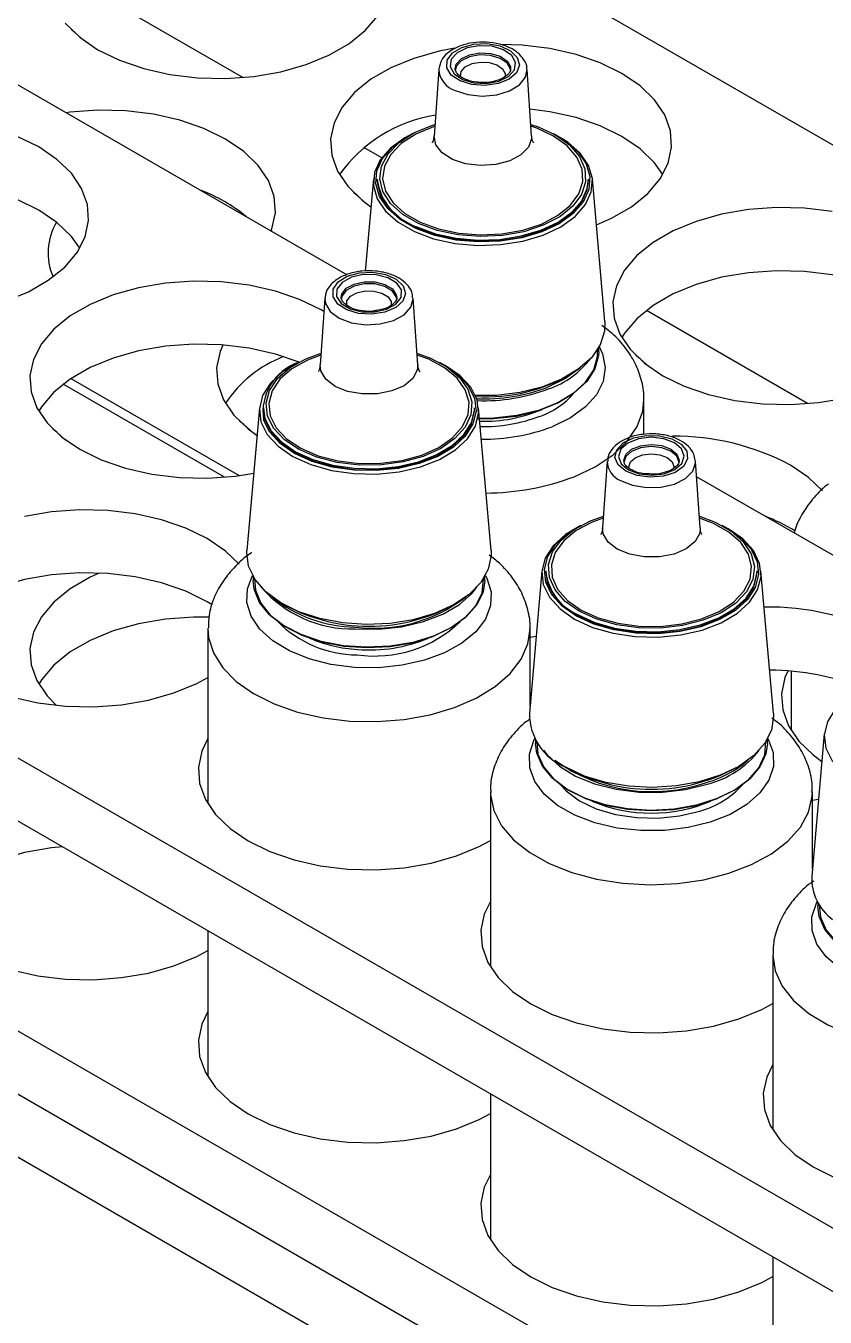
# Model space of a CAD drawing. Header units: millimetres. Extents: x 15 to 589, y 5 to 415.
# Drawn here: x 480.5 to 511.5, y 110.4 to 160.5 of the extents above; entities that cross this region are included whole.
import ezdxf

# ---------------------------------------------------------------- set-up
doc = ezdxf.new("R2010")
doc.units = ezdxf.units.MM

msp = doc.modelspace()

# ---------------------------------------------------------------- linework, layer by layer
at = {"color": 7, "linetype": 'Continuous', "lineweight": 25}
for p, q in [((515.591, 153.687), (454.224, 189.113)), ((492.963, 150.832), (431.597, 186.258)), ((408.97, 173.195), (520.818, 108.626)), ((408.97, 170.745), (520.692, 106.249)), ((408.97, 162.6), (520.692, 98.104)), ((488.923, 158.488), (482.665, 162.101)), ((408.97, 160.151), (520.692, 95.655)), ((496.527, 158.801), (496.349, 156.209)), ((496.532, 158.846), (496.527, 158.801)), ((497.168, 158.806), (497.167, 158.829)), ((500.134, 156.209), (499.956, 158.801)), ((408.97, 157.701), (520.692, 93.205)), ((494.315, 155.375), (493.625, 155.773)), ((493.991, 154.55), (493.677, 150.974)), ((494.142, 154.542), (494.142, 154.502)), ((502.342, 154.502), (502.342, 154.542)), ((502.978, 149.012), (502.493, 154.55)), ((492.108, 149.922), (491.93, 147.331)), ((492.757, 149.866), (492.747, 149.951)), ((494.897, 149.969), (494.897, 149.951)), ((495.715, 147.331), (495.537, 149.922)), ((510.843, 145.833), (504.585, 149.446)), ((502.742, 147.847), (502.742, 148.009)), ((488.216, 142.978), (481.958, 146.59)), ((482.256, 146.806), (488.782, 143.039)), ((504.492, 144.64), (504.492, 145.969)), ((489.571, 145.671), (489.086, 140.133)), ((489.722, 145.664), (489.722, 145.623)), ((497.922, 145.623), (497.922, 145.664)), ((498.559, 140.133), (498.074, 145.671)), ((503.068, 143.595), (502.89, 141.004)), ((506.497, 143.595), (506.495, 143.615)), ((506.675, 141.004), (506.497, 143.595)), ((514.886, 138.176), (506.538, 142.995)), ((489.322, 139.131), (489.322, 138.968)), ((498.322, 138.968), (498.322, 139.131)), ((500.531, 139.344), (500.046, 133.806)), ((500.682, 139.337), (500.682, 139.296)), ((508.882, 139.296), (508.882, 139.337)), ((509.519, 133.806), (509.034, 139.344)), ((487.572, 137.09), (487.572, 130.29)), ((500.072, 134.104), (500.072, 137.09)), ((500.072, 136.761), (500.309, 136.803)), ((510.2, 135.441), (510.2, 133.146)), ((511.491, 133.017), (511.006, 127.479)), ((500.282, 132.804), (500.282, 132.641)), ((509.282, 132.641), (509.282, 132.804)), ((498.532, 130.763), (498.532, 123.963)), ((511.032, 127.777), (511.032, 130.763)), ((511.032, 130.434), (511.269, 130.476)), ((511.243, 126.477), (511.243, 126.314)), ((487.572, 125.369), (487.572, 119.695)), ((509.493, 124.436), (509.493, 117.635)), ((498.532, 119.042), (498.532, 113.368)), ((509.493, 112.715), (509.493, 107.041))]:
    msp.add_line(p, q, dxfattribs=at)
at = {"color": 7, "linetype": 'Continuous', "lineweight": 25, "flags": 128}
for points in [[(482.037, 160.594), (482.597, 160.052), (483.304, 159.57)], [(483.304, 159.57), (484.139, 159.161), (485.079, 158.838), (486.098, 158.608), (487.169, 158.479), (488.262, 158.453), (489.348, 158.531), (490.397, 158.711), (491.38, 158.989), (492.27, 159.356), (493.044, 159.802), (493.68, 160.316), (494.16, 160.884)], [(482.757, 159.927), (482.42, 160.229), (482.26, 160.353)], [(497.159, 159.629), (496.541, 159.51), (495.558, 159.232), (494.667, 158.865), (493.893, 158.419), (493.258, 157.905), (492.777, 157.337), (492.465, 156.732), (492.33, 156.105), (492.375, 155.474), (492.599, 154.856), (492.997, 154.267), (493.557, 153.724), (493.896, 153.473)], [(497.357, 158.354), (497.017, 158.582), (496.843, 158.865), (496.857, 159.165), (497.059, 159.442), (497.42, 159.659), (497.893, 159.785), (498.412, 159.804), (498.908, 159.714), (499.315, 159.526), (499.576, 159.266), (499.658, 158.97), (499.548, 158.676), (499.261, 158.425), (498.837, 158.251), (498.333, 158.177), (497.816, 158.213), (497.357, 158.354)], [(497.445, 158.418), (497.887, 158.286), (498.382, 158.261), (498.857, 158.348), (499.237, 158.533), (499.466, 158.788), (499.509, 159.074), (499.359, 159.348), (499.038, 159.567), (498.597, 159.7), (498.101, 159.724), (497.627, 159.637), (497.246, 159.453), (497.017, 159.198), (496.975, 158.911), (497.125, 158.638), (497.445, 158.418)], [(502.648, 152.774), (503.231, 153.028), (504.004, 153.475), (504.64, 153.989), (505.121, 154.557), (505.433, 155.162), (505.568, 155.789), (505.523, 156.42), (505.298, 157.038), (504.901, 157.627), (504.341, 158.169), (503.633, 158.651), (502.798, 159.059), (501.859, 159.383), (500.839, 159.612), (499.768, 159.742), (498.942, 159.771)], [(490.022, 152.529), (490.053, 152.611), (490.189, 153.237), (490.143, 153.869), (489.919, 154.487), (489.521, 155.075), (488.961, 155.618), (488.254, 156.1), (487.419, 156.508), (486.479, 156.831), (485.46, 157.061), (484.389, 157.191), (483.295, 157.217), (482.21, 157.139), (482.069, 157.121)], [(505.225, 154.722), (504.901, 155.177), (504.341, 155.72), (503.633, 156.202), (502.798, 156.61), (501.859, 156.933), (500.839, 157.163), (500.062, 157.267)], [(495.742, 152.821), (495.129, 153.174), (494.662, 153.594), (494.362, 154.062), (494.243, 154.557), (494.312, 155.054), (494.564, 155.532), (494.988, 155.967), (495.564, 156.34), (496.266, 156.632), (496.381, 156.668)], [(500.103, 156.668), (500.389, 156.572), (501.064, 156.26), (501.607, 155.872), (501.993, 155.425), (502.204, 154.941), (502.229, 154.442), (502.068, 153.951), (501.728, 153.492), (501.225, 153.086), (500.582, 152.752), (499.83, 152.505), (499.004, 152.357), (498.142, 152.316), (497.285, 152.382), (496.472, 152.553), (495.742, 152.821), (495.742, 152.821)], [(479.713, 149.806), (480.603, 150.173), (481.377, 150.619), (482.013, 151.133), (482.493, 151.701), (482.805, 152.306), (482.941, 152.933), (482.896, 153.564), (482.671, 154.182), (482.273, 154.771), (481.713, 155.313), (481.006, 155.795), (480.171, 156.204)], [(495.5, 156.305), (495.215, 156.153), (494.659, 155.752), (494.259, 155.293), (494.034, 154.796), (493.992, 154.283), (494.137, 153.776), (494.46, 153.298), (494.949, 152.868), (495.582, 152.507)], [(495.644, 152.628), (495.026, 152.981), (494.549, 153.4), (494.233, 153.867), (494.092, 154.362), (494.132, 154.863), (494.352, 155.349), (494.743, 155.797), (495.286, 156.189), (495.497, 156.304)], [(495.582, 152.507), (496.331, 152.23), (497.164, 152.049), (498.043, 151.971), (498.932, 152.001), (499.79, 152.137), (500.58, 152.373), (501.269, 152.698), (501.825, 153.099), (502.224, 153.558), (502.45, 154.055), (502.491, 154.568), (502.347, 155.075), (502.023, 155.554), (501.534, 155.983), (500.984, 156.305)], [(500.986, 156.304), (501.457, 156.022), (501.935, 155.603), (502.251, 155.136), (502.392, 154.641), (502.351, 154.14), (502.131, 153.655), (501.741, 153.206), (501.198, 152.815), (500.526, 152.497), (499.754, 152.266), (498.916, 152.134), (498.048, 152.105), (497.189, 152.18), (496.376, 152.357), (495.644, 152.628)], [(482.598, 151.866), (482.273, 152.321), (481.713, 152.864), (481.006, 153.346), (480.171, 153.754), (479.231, 154.077), (478.212, 154.307), (477.141, 154.437), (476.048, 154.463), (474.962, 154.385), (473.913, 154.204), (472.93, 153.927), (472.04, 153.56), (471.266, 153.113), (470.63, 152.599), (470.15, 152.032), (470.045, 151.866)], [(494.142, 154.502), (494.149, 154.364), (494.288, 153.876), (494.599, 153.415), (495.07, 153.002), (495.68, 152.654), (496.401, 152.387), (497.203, 152.212), (498.051, 152.137), (498.906, 152.166), (499.733, 152.297), (500.494, 152.524), (501.157, 152.838), (501.693, 153.224), (502.078, 153.666), (502.295, 154.145), (502.342, 154.502)], [(495.68, 152.695), (496.401, 152.427), (497.203, 152.253), (498.051, 152.178), (498.906, 152.207), (499.733, 152.338), (500.494, 152.565), (501.157, 152.878), (501.693, 153.265), (502.078, 153.707), (502.295, 154.186), (502.342, 154.542)], [(493.718, 153.6), (493.38, 153.902), (493.22, 154.026)], [(511.799, 153.285), (510.728, 153.415), (509.635, 153.441), (508.549, 153.363), (507.501, 153.183), (506.518, 152.905), (505.627, 152.538), (504.854, 152.091), (504.218, 151.577), (503.737, 151.01), (503.425, 150.405), (503.29, 149.778), (503.335, 149.147), (503.559, 148.528), (503.957, 147.94), (504.517, 147.397), (505.224, 146.915), (506.059, 146.507), (506.999, 146.184), (508.019, 145.954), (509.09, 145.824), (510.183, 145.798), (511.269, 145.877), (511.976, 145.986)], [(492.427, 149.973), (492.433, 150.273), (492.626, 150.552), (492.981, 150.772), (493.449, 150.903), (493.968, 150.927), (494.467, 150.842), (494.879, 150.659), (495.148, 150.401), (495.239, 150.105), (495.138, 149.811), (494.859, 149.557), (494.44, 149.378), (493.938, 149.299), (493.42, 149.33), (492.957, 149.467), (492.61, 149.691), (492.427, 149.973)], [(513.734, 150.293), (512.819, 150.606), (511.799, 150.836), (510.728, 150.965), (509.635, 150.991), (508.549, 150.913), (507.501, 150.733), (506.518, 150.456), (505.627, 150.088), (504.854, 149.642), (504.218, 149.128), (503.737, 148.56), (503.633, 148.395)], [(492.072, 149.406), (491.966, 149.468), (491.131, 149.876), (490.191, 150.2), (489.172, 150.429), (488.101, 150.559), (487.008, 150.585), (485.922, 150.507), (484.873, 150.327), (483.89, 150.049), (483, 149.682), (482.226, 149.236), (481.59, 148.722), (481.11, 148.154), (480.798, 147.549), (480.662, 146.922), (480.707, 146.291), (480.932, 145.673), (481.33, 145.084), (481.89, 144.542), (482.597, 144.06), (483.432, 143.651), (484.372, 143.328), (485.391, 143.098), (486.462, 142.969), (487.555, 142.943), (488.641, 143.021), (489.349, 143.13)], [(492.567, 149.987), (492.747, 149.719), (493.091, 149.511), (493.546, 149.396), (494.043, 149.389), (494.507, 149.493), (494.866, 149.692), (495.067, 149.955), (495.078, 150.242), (494.898, 150.509), (494.554, 150.717), (494.099, 150.833), (493.601, 150.839), (493.138, 150.735), (492.778, 150.537), (492.578, 150.274), (492.567, 149.987)], [(502.978, 149.012), (502.967, 148.638), (502.796, 148.111), (502.451, 147.613), (501.944, 147.163), (501.295, 146.779), (500.528, 146.475), (499.674, 146.263), (498.764, 146.152), (497.953, 146.141)], [(491.106, 147.437), (490.191, 147.75), (489.172, 147.98), (488.101, 148.109), (487.008, 148.136), (485.922, 148.057), (484.873, 147.877), (483.89, 147.6), (483, 147.233), (482.226, 146.786), (481.59, 146.272), (481.11, 145.705), (481.006, 145.539)], [(488.153, 148.106), (488.045, 147.853), (487.91, 147.226), (487.955, 146.595), (488.18, 145.977), (488.578, 145.389), (489.138, 144.846), (489.477, 144.595)], [(498.045, 145.24), (498.665, 145.249), (499.548, 145.35), (500.378, 145.552), (501.12, 145.847), (501.744, 146.221), (502.225, 146.661), (502.543, 147.147), (502.685, 147.66), (502.687, 147.92)], [(491.08, 147.427), (490.469, 147.061), (489.997, 146.625), (489.693, 146.143), (489.568, 145.634), (489.63, 145.122)], [(489.63, 145.122), (489.875, 144.628), (490.292, 144.174), (490.864, 143.78), (491.565, 143.464), (492.365, 143.239), (493.228, 143.114), (494.118, 143.096), (494.994, 143.185), (495.819, 143.377), (496.557, 143.664), (497.176, 144.034), (497.647, 144.469), (497.952, 144.952), (498.076, 145.461), (498.015, 145.973), (497.77, 146.467), (497.352, 146.921), (496.78, 147.314), (496.564, 147.427)], [(496.567, 147.425), (496.711, 147.349), (497.269, 146.964), (497.677, 146.521), (497.916, 146.039), (497.977, 145.539), (497.855, 145.042), (497.558, 144.57), (497.097, 144.145), (496.493, 143.784), (495.772, 143.504), (494.967, 143.316), (494.111, 143.229), (493.242, 143.247), (492.399, 143.369), (491.618, 143.589), (490.934, 143.898), (490.375, 144.282), (489.968, 144.725), (489.728, 145.207), (489.728, 145.207)], [(489.883, 145.346), (489.826, 145.844), (489.956, 146.337), (490.267, 146.803), (490.744, 147.22), (491.365, 147.568), (491.961, 147.79)], [(495.683, 147.79), (496.206, 147.6), (496.841, 147.261), (497.334, 146.851), (497.664, 146.389), (497.814, 145.898), (497.777, 145.399), (497.555, 144.916), (497.159, 144.472), (496.607, 144.088), (495.924, 143.781), (495.144, 143.566), (494.301, 143.453), (493.436, 143.447), (492.589, 143.549), (491.8, 143.753), (491.106, 144.051), (490.538, 144.428), (490.124, 144.866), (489.883, 145.346), (489.883, 145.346)], [(502.742, 147.847), (502.735, 147.7), (502.591, 147.181), (502.27, 146.689), (501.784, 146.244), (501.152, 145.866), (500.402, 145.568), (499.563, 145.364), (498.67, 145.261), (498.048, 145.251)], [(504.678, 147.273), (504.341, 147.575), (504.18, 147.699)], [(501.986, 147.193), (501.449, 146.801), (500.762, 146.464)], [(489.722, 145.664), (489.784, 145.254), (490.02, 144.778), (490.422, 144.341), (490.973, 143.962), (491.648, 143.657), (492.419, 143.44), (493.25, 143.32), (494.107, 143.303), (494.951, 143.389), (495.746, 143.574), (496.457, 143.85), (497.052, 144.206), (497.507, 144.626), (497.8, 145.091), (497.92, 145.581), (497.922, 145.664)], [(489.722, 145.623), (489.784, 145.213), (490.02, 144.737), (490.422, 144.3), (490.973, 143.921), (491.648, 143.616), (492.419, 143.399), (493.25, 143.279), (494.107, 143.262), (494.951, 143.348), (495.746, 143.533), (496.457, 143.809), (497.052, 144.165), (497.507, 144.585), (497.8, 145.05), (497.92, 145.54), (497.922, 145.623)], [(489.298, 144.722), (488.961, 145.023), (488.801, 145.148)], [(482.05, 144.417), (481.713, 144.719), (481.553, 144.843)], [(503.791, 143.203), (503.493, 143.449), (503.368, 143.741), (503.435, 144.039), (503.684, 144.303), (504.081, 144.497), (504.573, 144.596), (505.093, 144.585), (505.571, 144.466), (505.943, 144.256), (506.158, 143.982), (506.187, 143.682), (506.027, 143.396), (505.698, 143.163), (505.246, 143.014), (504.731, 142.97), (504.223, 143.036), (503.791, 143.203)], [(503.89, 143.261), (504.306, 143.104), (504.795, 143.051), (505.282, 143.11), (505.693, 143.272), (505.965, 143.512), (506.057, 143.794), (505.956, 144.075), (505.675, 144.313), (505.259, 144.47), (504.77, 144.523), (504.283, 144.464), (503.872, 144.302), (503.6, 144.062), (503.508, 143.78), (503.609, 143.499), (503.89, 143.261)], [(511.417, 142.45), (510.881, 142.964), (510.174, 143.446)], [(487.547, 140.59), (486.712, 140.998), (485.772, 141.321), (484.753, 141.551), (483.682, 141.681), (482.588, 141.707), (481.503, 141.629), (480.454, 141.448)], [(501.982, 137.77), (501.434, 138.156), (501.042, 138.601), (500.825, 139.084), (500.793, 139.583), (500.947, 140.074), (501.281, 140.535), (501.779, 140.943), (502.417, 141.281), (502.921, 141.463)], [(506.644, 141.463), (507.257, 141.233), (507.875, 140.883), (508.348, 140.465), (508.654, 139.998), (508.78, 139.504), (508.718, 139.006), (508.472, 138.527), (508.054, 138.09), (507.483, 137.715), (506.786, 137.42), (505.994, 137.218), (505.147, 137.119), (504.282, 137.128), (503.44, 137.243), (502.662, 137.461), (501.982, 137.77), (501.982, 137.77)], [(502.04, 141.1), (501.448, 140.748), (500.971, 140.314), (500.66, 139.833), (500.53, 139.324), (500.585, 138.812), (500.824, 138.317), (501.236, 137.861), (501.803, 137.465)], [(501.872, 137.582), (501.319, 137.969), (500.917, 138.414), (500.683, 138.897), (500.629, 139.398), (500.757, 139.894), (501.06, 140.364), (501.526, 140.788), (502.038, 141.098)], [(501.803, 137.465), (502.5, 137.146), (503.297, 136.917), (504.158, 136.789), (505.047, 136.768), (505.925, 136.853), (506.752, 137.042), (507.494, 137.326), (508.117, 137.693), (508.594, 138.126), (508.905, 138.608), (509.035, 139.116), (508.98, 139.629), (508.741, 140.124), (508.329, 140.579), (507.762, 140.975), (507.525, 141.1)], [(507.527, 141.098), (507.693, 141.01), (508.246, 140.623), (508.648, 140.178), (508.882, 139.695), (508.936, 139.194), (508.808, 138.698), (508.505, 138.228), (508.039, 137.804), (507.43, 137.446), (506.706, 137.169), (505.898, 136.984), (505.041, 136.901), (504.173, 136.922), (503.331, 137.047), (502.553, 137.271), (501.872, 137.582), (501.872, 137.582)], [(488.788, 139.595), (488.254, 140.108), (487.547, 140.59)], [(489.152, 139.521), (489.081, 140.056), (489.086, 140.133)], [(498.559, 140.133), (498.564, 139.934), (498.452, 139.401), (498.162, 138.891), (497.706, 138.424), (497.1, 138.017), (496.369, 137.685), (495.539, 137.443), (494.644, 137.299), (493.717, 137.258), (492.794, 137.322), (491.911, 137.489), (491.101, 137.753), (490.395, 138.103), (489.822, 138.525), (489.402, 139.004), (489.152, 139.521)], [(487.738, 138.025), (487.547, 138.14), (486.712, 138.548), (485.772, 138.872), (484.753, 139.101), (483.682, 139.231), (482.588, 139.257), (481.503, 139.179), (480.454, 138.999), (479.471, 138.721), (478.58, 138.354), (477.807, 137.908), (477.171, 137.394), (476.69, 136.826), (476.586, 136.661)], [(483.355, 139.25), (483, 139.088), (482.226, 138.641), (481.59, 138.127), (481.11, 137.56), (480.798, 136.954), (480.662, 136.327), (480.707, 135.696), (480.932, 135.078), (481.33, 134.49), (481.686, 134.122)], [(498.322, 138.968), (498.257, 138.528), (498.013, 138.022), (497.597, 137.554), (497.026, 137.144), (496.325, 136.809), (495.521, 136.563), (494.647, 136.415), (493.74, 136.371), (492.836, 136.434), (491.972, 136.6), (491.184, 136.864), (490.504, 137.213), (489.96, 137.635), (489.574, 138.111), (489.362, 138.622), (489.322, 138.968)], [(489.377, 139.042), (489.412, 138.585), (489.622, 138.08), (490.003, 137.609), (490.541, 137.192), (491.214, 136.846), (491.993, 136.586), (492.847, 136.421), (493.741, 136.359), (494.638, 136.402), (495.502, 136.549), (496.297, 136.793), (496.991, 137.124), (497.555, 137.529), (497.966, 137.991), (498.208, 138.492), (498.27, 139.011), (498.268, 139.042)], [(500.682, 139.296), (500.74, 138.903), (500.97, 138.426), (501.366, 137.987), (501.912, 137.606), (502.584, 137.298), (503.351, 137.078), (504.181, 136.955), (505.038, 136.934), (505.883, 137.016), (506.68, 137.198), (507.394, 137.471), (507.994, 137.825), (508.454, 138.242), (508.753, 138.706), (508.879, 139.196), (508.882, 139.296)], [(501.912, 137.647), (502.584, 137.339), (503.351, 137.119), (504.181, 136.996), (505.038, 136.975), (505.883, 137.057), (506.68, 137.239), (507.394, 137.512), (507.994, 137.866), (508.454, 138.283), (508.753, 138.747), (508.879, 139.236), (508.882, 139.337)], [(493.285, 137.083), (494.195, 137.074), (495.09, 137.17), (495.934, 137.368), (496.69, 137.661), (497.33, 138.035), (497.825, 138.476), (498.006, 138.706)], [(487.611, 137.539), (487.008, 137.541), (485.922, 137.463), (484.873, 137.283), (483.89, 137.005), (483, 136.638), (482.226, 136.191), (481.59, 135.677), (481.11, 135.11), (481.006, 134.944)], [(510.073, 135.451), (509.966, 135.199), (509.83, 134.572), (509.876, 133.941), (510.1, 133.323), (510.498, 132.734), (511.058, 132.192), (511.397, 131.94)], [(479.952, 134.45), (480.972, 134.22), (482.043, 134.09), (483.136, 134.064), (484.222, 134.142), (485.27, 134.323), (486.253, 134.6), (487.144, 134.967), (487.572, 135.196)], [(513.001, 134.773), (512.384, 134.403), (511.914, 133.967), (511.611, 133.484), (511.488, 132.975), (511.552, 132.462), (511.799, 131.969), (512.218, 131.516)], [(509.519, 133.806), (509.525, 133.695), (509.443, 133.16), (509.182, 132.645), (508.752, 132.169), (508.169, 131.751), (507.456, 131.407), (506.641, 131.149), (505.754, 130.988), (504.83, 130.93), (503.903, 130.977), (503.011, 131.128), (502.187, 131.376), (501.463, 131.713)], [(487.572, 132.827), (487.338, 132.343), (487.203, 131.716), (487.248, 131.085), (487.473, 130.467), (487.87, 129.879), (488.431, 129.336), (489.138, 128.854), (489.973, 128.446), (490.913, 128.122), (491.932, 127.893), (493.003, 127.763), (494.096, 127.737), (495.182, 127.815), (496.231, 127.995), (497.214, 128.273), (498.104, 128.64), (498.532, 128.869)], [(509.282, 132.641), (509.227, 132.234), (508.994, 131.726), (508.589, 131.256), (508.028, 130.842), (507.334, 130.501), (506.535, 130.249), (505.665, 130.094), (504.759, 130.043), (503.854, 130.099), (502.986, 130.259), (502.193, 130.517), (501.505, 130.861), (500.951, 131.279), (500.554, 131.752), (500.331, 132.261), (500.282, 132.641)], [(500.337, 132.715), (500.38, 132.225), (500.601, 131.721), (500.994, 131.253), (501.541, 130.84), (502.221, 130.5), (503.006, 130.245), (503.864, 130.087), (504.759, 130.032), (505.656, 130.081), (506.516, 130.234), (507.306, 130.484), (507.992, 130.821), (508.547, 131.23), (508.947, 131.696), (509.178, 132.198), (509.228, 132.715)], [(500.599, 132.379), (500.732, 132.203), (501.21, 131.756), (501.834, 131.373), (502.578, 131.071), (503.413, 130.861), (504.304, 130.752), (505.214, 130.749), (506.107, 130.853), (506.946, 131.057)], [(478.919, 130.364), (478.58, 130.209), (477.807, 129.763), (477.171, 129.249), (476.69, 128.681), (476.378, 128.076), (476.243, 127.449), (476.288, 126.818), (476.513, 126.2), (476.91, 125.611), (477.47, 125.068), (478.178, 124.586), (479.013, 124.178), (479.952, 123.855), (480.972, 123.625), (482.043, 123.496), (483.136, 123.47), (484.222, 123.548), (485.27, 123.728), (486.253, 124.005), (487.144, 124.372), (487.572, 124.601)], [(481.928, 128.628), (481.503, 128.584), (480.454, 128.404), (479.471, 128.127), (478.58, 127.76), (477.807, 127.313), (477.171, 126.799), (476.69, 126.231), (476.586, 126.066)], [(498.532, 126.5), (498.298, 126.016), (498.163, 125.389), (498.208, 124.758), (498.433, 124.14), (498.831, 123.551), (499.391, 123.009), (500.098, 122.527), (500.933, 122.119), (501.873, 121.795), (502.892, 121.566), (503.963, 121.436), (505.056, 121.41), (506.142, 121.488), (507.191, 121.668), (508.174, 121.946), (509.064, 122.313), (509.493, 122.542)], [(511.297, 126.387), (511.342, 125.891), (511.565, 125.388), (511.96, 124.921), (512.509, 124.509), (513.19, 124.169), (513.976, 123.915), (514.835, 123.758), (515.73, 123.704), (516.626, 123.755), (517.486, 123.91), (518.274, 124.161), (518.959, 124.498), (519.512, 124.908), (519.911, 125.374), (520.139, 125.877), (520.188, 126.387)], [(520.243, 126.314), (520.189, 125.913), (519.958, 125.405), (519.555, 124.934), (518.995, 124.519), (518.303, 124.178), (517.506, 123.924), (516.636, 123.768), (515.73, 123.716), (514.824, 123.771), (513.956, 123.93), (513.162, 124.186), (512.472, 124.53), (511.917, 124.946), (511.518, 125.419), (511.293, 125.928), (511.243, 126.314)], [(487.572, 122.232), (487.338, 121.749), (487.203, 121.122), (487.248, 120.491), (487.473, 119.872), (487.87, 119.284), (488.431, 118.741), (489.138, 118.259), (489.973, 117.851), (490.913, 117.528), (491.932, 117.298), (493.003, 117.169), (494.096, 117.142), (495.182, 117.221), (496.231, 117.401), (497.214, 117.678), (498.104, 118.045), (498.532, 118.274)], [(509.493, 120.172), (509.259, 119.689), (509.123, 119.062), (509.169, 118.431), (509.393, 117.813), (509.791, 117.224), (510.351, 116.682), (511.058, 116.2), (511.893, 115.791)], [(498.532, 115.905), (498.298, 115.421), (498.163, 114.795), (498.208, 114.163), (498.433, 113.545), (498.831, 112.957), (499.391, 112.414), (500.098, 111.932), (500.933, 111.524), (501.873, 111.201), (502.892, 110.971), (503.963, 110.841), (505.056, 110.815), (506.142, 110.893), (507.191, 111.074), (508.174, 111.351), (509.064, 111.718), (509.493, 111.947)]]:
    msp.add_lwpolyline(points, dxfattribs=at)
at = {"color": 8, "linetype": 'Continuous', "lineweight": 25, "flags": 128}
for points in [[(497.167, 158.829), (497.209, 159.002), (497.402, 159.217), (497.723, 159.373), (498.123, 159.446), (498.541, 159.425), (498.913, 159.314), (499.184, 159.129), (499.31, 158.898), (499.317, 158.834)], [(499.317, 158.748), (499.31, 158.816), (499.184, 159.047), (498.913, 159.232), (498.541, 159.344), (498.123, 159.364), (497.723, 159.291), (497.402, 159.135), (497.209, 158.92), (497.167, 158.748)], [(497.373, 158.525), (497.372, 158.529), (497.401, 158.725), (497.559, 158.9), (497.82, 159.027), (498.145, 159.086), (498.485, 159.069), (498.788, 158.979), (499.008, 158.828), (499.111, 158.64), (499.108, 158.511)], [(497.17, 157.988), (497.663, 157.829), (498.218, 157.771), (498.777, 157.82), (499.277, 157.972), (499.665, 158.208), (499.899, 158.505), (499.956, 158.801)], [(496.376, 156.595), (496.32, 156.577), (495.637, 156.293), (495.077, 155.931), (494.664, 155.507), (494.419, 155.043), (494.352, 154.559), (494.468, 154.077), (494.76, 153.622), (495.214, 153.213), (495.81, 152.87)], [(495.81, 152.87), (496.52, 152.61), (497.311, 152.443), (498.145, 152.379), (498.983, 152.419), (499.787, 152.563), (500.518, 152.803), (501.144, 153.128), (501.633, 153.523), (501.964, 153.969), (502.121, 154.447), (502.096, 154.932), (501.891, 155.403), (501.516, 155.838), (500.987, 156.216), (500.33, 156.519), (500.108, 156.595)], [(500.134, 156.214), (500.134, 156.115), (500.014, 155.78), (499.721, 155.483), (499.282, 155.252), (498.742, 155.111), (498.153, 155.074), (497.573, 155.143), (497.058, 155.312), (496.659, 155.565), (496.415, 155.877), (496.349, 156.211)], [(492.747, 149.951), (492.773, 150.085), (492.942, 150.307), (493.245, 150.474), (493.636, 150.562), (494.055, 150.557), (494.439, 150.459), (494.729, 150.284), (494.881, 150.058), (494.897, 149.969)], [(494.897, 149.869), (494.881, 149.977), (494.729, 150.202), (494.439, 150.377), (494.055, 150.475), (493.636, 150.48), (493.245, 150.393), (492.942, 150.225), (492.773, 150.004), (492.75, 149.91)], [(492.108, 149.922), (492.132, 149.711), (492.32, 149.404), (492.671, 149.148), (493.147, 148.972), (493.696, 148.895), (494.258, 148.925), (494.773, 149.058), (495.186, 149.281), (495.45, 149.57), (495.538, 149.892), (495.537, 149.922)], [(492.961, 149.618), (492.968, 149.815), (493.106, 149.996), (493.352, 150.132), (493.671, 150.203), (494.012, 150.199), (494.324, 150.12), (494.56, 149.977), (494.684, 149.793), (494.689, 149.635)], [(502.742, 148.071), (502.888, 147.763), (502.991, 147.229), (502.912, 146.694), (502.653, 146.177), (502.225, 145.7), (501.644, 145.28), (500.932, 144.934)], [(491.956, 147.717), (491.432, 147.518), (490.828, 147.18), (490.364, 146.775), (490.061, 146.321), (489.935, 145.841), (489.99, 145.356)], [(489.99, 145.356), (490.225, 144.89), (490.627, 144.464), (491.18, 144.097), (491.855, 143.808), (492.623, 143.609), (493.447, 143.51), (494.288, 143.516), (495.108, 143.626), (495.867, 143.835), (496.531, 144.133), (497.068, 144.507), (497.453, 144.939), (497.669, 145.408), (497.705, 145.893), (497.559, 146.372), (497.239, 146.821), (496.758, 147.22), (496.141, 147.55), (495.688, 147.717)], [(495.715, 147.332), (495.698, 147.135), (495.524, 146.808), (495.184, 146.527), (494.711, 146.322), (494.151, 146.21), (493.558, 146.205), (492.991, 146.305), (492.506, 146.501), (492.15, 146.774), (491.957, 147.098), (491.93, 147.332)], [(501.781, 142.995), (502.601, 143.383), (503.295, 143.846), (503.844, 144.369), (504.232, 144.939), (504.447, 145.538), (504.492, 145.975)], [(505.857, 143.542), (505.857, 143.548), (505.772, 143.785), (505.535, 143.985), (505.184, 144.118), (504.772, 144.163), (504.361, 144.113), (504.015, 143.976), (503.785, 143.774), (503.707, 143.542)], [(503.708, 143.613), (503.708, 143.618), (503.785, 143.855), (504.015, 144.058), (504.361, 144.195), (504.772, 144.244), (505.184, 144.199), (505.535, 144.067), (505.772, 143.867), (505.857, 143.63), (505.857, 143.625)], [(503.916, 143.309), (503.908, 143.374), (503.971, 143.567), (504.158, 143.732), (504.44, 143.843), (504.774, 143.884), (505.109, 143.847), (505.395, 143.739), (505.588, 143.577), (505.657, 143.384), (505.653, 143.327)], [(503.581, 142.848), (504.044, 142.662), (504.587, 142.572), (505.151, 142.588), (505.675, 142.71), (506.103, 142.923), (506.387, 143.205), (506.498, 143.525), (506.497, 143.595)], [(502.916, 141.39), (502.481, 141.23), (501.861, 140.902), (501.377, 140.505), (501.052, 140.057), (500.901, 139.579), (500.933, 139.093), (501.144, 138.623), (501.525, 138.19), (502.059, 137.815)], [(502.059, 137.815), (502.72, 137.514), (503.477, 137.303), (504.295, 137.19), (505.137, 137.182), (505.961, 137.278), (506.731, 137.474), (507.409, 137.762), (507.965, 138.126), (508.372, 138.551), (508.611, 139.017), (508.671, 139.502), (508.549, 139.982), (508.251, 140.436), (507.791, 140.843), (507.19, 141.183), (506.649, 141.39)], [(506.675, 141.001), (506.656, 140.8), (506.479, 140.473), (506.135, 140.195), (505.659, 139.991), (505.097, 139.882), (504.505, 139.879), (503.939, 139.981), (503.456, 140.179), (503.103, 140.454), (502.915, 140.778), (502.89, 141.005)], [(493.255, 135.593), (492.346, 135.709), (491.494, 135.925), (490.731, 136.233), (490.087, 136.622), (489.586, 137.075), (489.248, 137.576), (489.086, 138.105), (489.106, 138.643), (489.305, 139.162)], [(498.34, 139.162), (498.396, 139.055), (498.558, 138.525), (498.538, 137.988), (498.337, 137.463), (497.962, 136.971), (497.428, 136.53), (496.756, 136.159), (495.971, 135.87), (495.103, 135.675), (494.186, 135.581), (493.255, 135.593)], [(487.572, 137.115), (487.599, 136.757), (487.786, 136.154), (488.147, 135.579), (488.671, 135.047), (489.343, 134.574), (490.145, 134.173), (491.052, 133.856), (492.038, 133.632), (493.076, 133.508)], [(493.076, 133.508), (494.136, 133.487), (495.186, 133.569), (496.197, 133.753), (497.14, 134.033), (497.987, 134.4), (498.715, 134.845), (499.302, 135.355), (499.731, 135.915), (499.99, 136.508), (500.072, 137.082)], [(507.066, 129.584), (506.21, 129.373), (505.298, 129.262), (504.367, 129.256), (503.452, 129.356), (502.588, 129.556), (501.808, 129.85), (501.143, 130.226), (500.617, 130.67), (500.252, 131.164), (500.061, 131.69), (500.051, 132.228), (500.223, 132.756), (500.265, 132.835)], [(509.3, 132.835), (509.313, 132.812), (509.504, 132.286), (509.514, 131.748), (509.342, 131.22), (508.995, 130.721), (508.486, 130.271), (507.835, 129.887), (507.066, 129.584)], [(501.241, 131.045), (501.469, 130.8), (501.989, 130.417), (502.639, 130.107), (503.39, 129.885), (504.205, 129.761), (505.048, 129.742), (505.878, 129.827), (506.657, 130.014)], [(498.533, 130.743), (498.536, 130.639), (498.662, 130.031), (498.965, 129.445), (499.435, 128.896), (500.058, 128.401), (500.818, 127.974), (501.691, 127.627), (502.654, 127.371), (503.677, 127.212), (504.733, 127.155), (505.79, 127.202), (506.818, 127.352), (507.787, 127.599)], [(507.787, 127.599), (508.67, 127.938), (509.441, 128.358), (510.078, 128.847), (510.563, 129.391), (510.882, 129.975), (511.025, 130.581), (511.032, 130.747)], [(517.152, 123.042), (516.24, 122.934), (515.309, 122.93), (514.394, 123.032), (513.532, 123.234), (512.754, 123.53), (512.091, 123.907), (511.569, 124.352), (511.206, 124.847), (511.019, 125.374), (511.013, 125.911), (511.188, 126.439), (511.225, 126.508)], [(509.493, 124.451), (509.493, 124.421), (509.587, 123.812), (509.858, 123.22), (510.299, 122.664), (510.896, 122.158), (511.632, 121.718), (512.487, 121.356), (513.436, 121.083), (514.451, 120.906), (515.503, 120.831), (516.561, 120.859), (517.597, 120.99)]]:
    msp.add_lwpolyline(points, dxfattribs=at)
at = {"color": 8, "linetype": 'Continuous', "lineweight": 25}
for centre, radius, start, end in [((497.43, 158.854), 0.904, 183.3878, 253.2617), ((499.422, 148.269), 3.107, 289.331, 319.4595), ((498.282, 151.965), 7.514, 269.2213, 290.6462), ((503.888, 143.609), 0.82, 180.9687, 248.0502), ((498.322, 152.12), 9.759, 270.2443, 290.7623), ((493.385, 140.453), 4.374, 224.7967, 269.631), ((494.034, 140.84), 4.808, 261.9054, 313.8373), ((505.757, 133.332), 3.438, 285.1871, 318.2983)]:
    msp.add_arc(centre, radius, start, end, dxfattribs=at)
at = {"color": 7, "linetype": 'Continuous', "lineweight": 25}
for centre, radius, start, end in [((497.298, 151.411), 5.688, 99.0253, 144.4038), ((496.351, 154.818), 2.227, 187.0958, 252.4478), ((485.102, 148.291), 6.218, 50.4176, 69.5878), ((483.688, 151.683), 2.322, 149.0606, 203.6684), ((492.198, 143.249), 4.721, 111.035, 146.6702), ((491.735, 145.506), 2.029, 108.9147, 188.4574), ((499.634, 149.718), 3.514, 289.2172, 322.615), ((498.392, 152.589), 6.493, 266.2325, 301.3829), ((498.269, 153.099), 7.087, 267.8314, 290.595), ((498.27, 153.104), 7.162, 268.0178, 290.599), ((498.314, 150.802), 5.653, 268.0207, 293.2663), ((498.283, 151.061), 6.12, 268.6385, 290.7441), ((505.668, 134.941), 9.625, 62.0848, 90.425), ((506.69, 134.946), 6.981, 58.3493, 69.0037), ((502.733, 139.536), 2.06, 185.5515, 246.5278), ((493.196, 141.792), 4.709, 220.9379, 271.0846), ((493.371, 142.398), 5.245, 231.1325, 269.1214), ((493.822, 144.027), 6.841, 238.9172, 301.0828), ((494, 142.992), 5.883, 263.0823, 307.3068), ((509.366, 128.27), 9.666, 62.1156, 91.2353), ((493.681, 141.702), 5.422, 246.4732, 266.7602), ((493.857, 142.079), 5.811, 265.237, 293.0046), ((509.302, 125.235), 10.249, 68.7161, 89.6112), ((502.296, 133.803), 2.25, 179.9177, 248.251), ((506.043, 134.643), 3.698, 284.1303, 322.2379), ((504.808, 137.197), 6.43, 234.1224, 289.1873), ((504.782, 137.7), 6.841, 238.9192, 301.0808), ((505.748, 135.226), 4.267, 285.9687, 310.6052), ((504.782, 135.828), 5.895, 246.9739, 293.0261), ((512.961, 127.392), 1.957, 177.4666, 234.1518)]:
    msp.add_arc(centre, radius, start, end, dxfattribs=at)
for points, knots in [([(499.946, 158.796), (499.948, 158.815), (499.963, 158.949), (499.842, 159.191), (499.6, 159.469), (499.232, 159.687), (498.768, 159.831), (498.247, 159.882), (497.723, 159.833), (497.241, 159.686), (496.866, 159.454), (496.614, 159.172), (496.564, 158.958), (496.541, 158.86)], [0, 0, 0, 0, 0.015504, 0.107725, 0.199806, 0.298852, 0.403187, 0.507869, 0.612637, 0.718386, 0.826297, 0.921257, 1, 1, 1, 1]), ([(497.529, 158.436), (497.48, 158.461), (497.343, 158.532), (497.198, 158.677), (497.178, 158.769), (497.169, 158.814)], [0, 0, 0, 0, 0.215528, 0.60828, 1, 1, 1, 1]), ([(498.057, 158.306), (498.04, 158.306), (497.887, 158.307), (497.702, 158.363), (497.563, 158.422), (497.529, 158.436)], [0, 0, 0, 0, 0.08662, 0.77588, 1, 1, 1, 1]), ([(499.313, 158.833), (499.314, 158.829), (499.331, 158.773), (499.277, 158.673), (499.1, 158.497), (498.798, 158.362), (498.428, 158.285), (498.176, 158.3), (498.057, 158.306)], [0, 0, 0, 0, 0.017241, 0.227924, 0.417151, 0.618463, 0.819998, 1, 1, 1, 1]), ([(496.34, 156.217), (496.335, 156.149), (496.326, 156.016), (496.256, 155.935), (496.275, 155.953), (496.277, 155.955)], [0, 0, 0, 0, 0.488815, 0.949704, 1, 1, 1, 1]), ([(500.201, 155.964), (500.204, 155.961), (500.214, 155.949), (500.148, 156.052), (500.145, 156.167), (500.144, 156.212)], [0, 0, 0, 0, 0.190328, 0.683381, 1, 1, 1, 1]), ([(495.516, 149.94), (495.511, 150.013), (495.497, 150.202), (495.306, 150.468), (494.998, 150.715), (494.575, 150.896), (494.075, 150.992), (493.545, 150.99), (493.039, 150.888), (492.596, 150.689), (492.288, 150.413), (492.124, 150.136), (492.125, 149.969), (492.126, 149.917)], [0, 0, 0, 0, 0.05788, 0.148035, 0.242413, 0.34385, 0.447492, 0.550996, 0.655086, 0.760673, 0.868929, 0.958762, 1, 1, 1, 1]), ([(494.122, 149.447), (494.078, 149.438), (493.908, 149.401), (493.576, 149.419), (493.199, 149.503), (492.915, 149.655), (492.791, 149.794), (492.765, 149.862), (492.758, 149.882)], [0, 0, 0, 0, 0.074387, 0.288944, 0.50413, 0.714713, 0.917993, 1, 1, 1, 1]), ([(494.891, 149.963), (494.893, 149.956), (494.911, 149.897), (494.857, 149.793), (494.678, 149.62), (494.416, 149.492), (494.205, 149.46), (494.122, 149.447)], [0, 0, 0, 0, 0.040751, 0.316734, 0.565023, 0.829154, 1, 1, 1, 1]), ([(504.482, 145.979), (504.485, 146.01), (504.51, 146.273), (504.404, 146.767), (504.166, 147.422), (503.775, 148.022), (503.34, 148.508), (502.994, 148.759), (502.857, 148.859)], [0, 0, 0, 0, 0.028162, 0.234124, 0.43769, 0.644337, 0.859013, 1, 1, 1, 1]), ([(491.916, 147.337), (491.916, 147.285), (491.914, 147.164), (491.848, 147.068), (491.859, 147.08), (491.862, 147.083)], [0, 0, 0, 0, 0.3655593, 0.8464859, 1, 1, 1, 1]), ([(495.788, 147.076), (495.79, 147.074), (495.809, 147.055), (495.74, 147.138), (495.725, 147.268), (495.718, 147.334)], [0, 0, 0, 0, 0.04275, 0.515825, 1, 1, 1, 1]), ([(506.48, 143.618), (506.468, 143.705), (506.442, 143.907), (506.231, 144.178), (505.907, 144.417), (505.471, 144.588), (504.963, 144.671), (504.434, 144.654), (503.935, 144.539), (503.519, 144.336), (503.234, 144.064), (503.079, 143.801), (503.086, 143.636), (503.089, 143.586)], [0, 0, 0, 0, 0.068938, 0.159145, 0.254595, 0.356704, 0.460354, 0.563898, 0.668133, 0.774057, 0.870634, 0.960344, 1, 1, 1, 1]), ([(503.988, 143.272), (503.946, 143.299), (503.825, 143.376), (503.721, 143.505), (503.718, 143.583), (503.717, 143.617)], [0, 0, 0, 0, 0.236463, 0.667022, 1, 1, 1, 1]), ([(505.848, 143.625), (505.851, 143.612), (505.865, 143.551), (505.797, 143.436), (505.599, 143.266), (505.284, 143.142), (504.969, 143.081), (504.78, 143.094), (504.725, 143.099)], [0, 0, 0, 0, 0.0583723, 0.2760793, 0.4774732, 0.691544, 0.9083714, 1, 1, 1, 1]), ([(504.725, 143.099), (504.645, 143.1), (504.429, 143.103), (504.173, 143.179), (504.032, 143.25), (503.988, 143.272)], [0, 0, 0, 0, 0.286713, 0.77583, 1, 1, 1, 1]), ([(511.653, 142.707), (511.629, 142.691), (511.387, 142.524), (511.028, 142.134), (510.616, 141.545), (510.384, 141.093), (510.337, 140.837), (510.331, 140.805)], [0, 0, 0, 0, 0.034459, 0.356238, 0.663448, 0.958194, 1, 1, 1, 1]), ([(502.882, 141.003), (502.883, 140.983), (502.888, 140.889), (502.825, 140.764), (502.82, 140.757), (502.819, 140.754)], [0, 0, 0, 0, 0.141465, 0.668823, 1, 1, 1, 1]), ([(506.745, 140.756), (506.744, 140.758), (506.739, 140.764), (506.676, 140.891), (506.682, 140.984), (506.684, 141.005)], [0, 0, 0, 0, 0.3402156, 0.8501144, 1, 1, 1, 1]), ([(489.27, 140.041), (489.261, 140.036), (488.99, 139.873), (488.592, 139.488), (488.103, 138.896), (487.784, 138.273), (487.598, 137.677), (487.593, 137.29), (487.591, 137.127)], [0, 0, 0, 0, 0.008648, 0.253188, 0.46304, 0.663719, 0.858227, 1, 1, 1, 1]), ([(500.066, 137.078), (500.068, 137.098), (500.096, 137.35), (499.997, 137.834), (499.772, 138.493), (499.391, 139.098), (498.964, 139.589), (498.622, 139.843), (498.486, 139.945)], [0, 0, 0, 0, 0.018056, 0.226506, 0.432175, 0.640487, 0.856584, 1, 1, 1, 1]), ([(500.052, 133.57), (500.005, 133.538), (499.738, 133.357), (499.36, 132.948), (498.936, 132.361), (498.658, 131.704), (498.523, 131.151), (498.546, 130.82), (498.551, 130.734)], [0, 0, 0, 0, 0.048536, 0.274792, 0.490799, 0.698057, 0.921957, 1, 1, 1, 1]), ([(511.012, 130.738), (511.017, 130.859), (511.031, 131.212), (510.881, 131.784), (510.593, 132.423), (510.158, 133.003), (509.772, 133.403), (509.503, 133.584), (509.453, 133.617)], [0, 0, 0, 0, 0.1078604, 0.314349, 0.519918, 0.7304433, 0.9502259, 1, 1, 1, 1]), ([(511.088, 127.303), (511.046, 127.275), (510.779, 127.102), (510.393, 126.704), (509.949, 126.124), (509.658, 125.494), (509.503, 124.931), (509.51, 124.584), (509.513, 124.459)], [0, 0, 0, 0, 0.041889, 0.266863, 0.481806, 0.687695, 0.88796, 1, 1, 1, 1])]:
    msp.add_open_spline(points, degree=3, knots=knots, dxfattribs=at)

doc.saveas('drawing.dxf')
